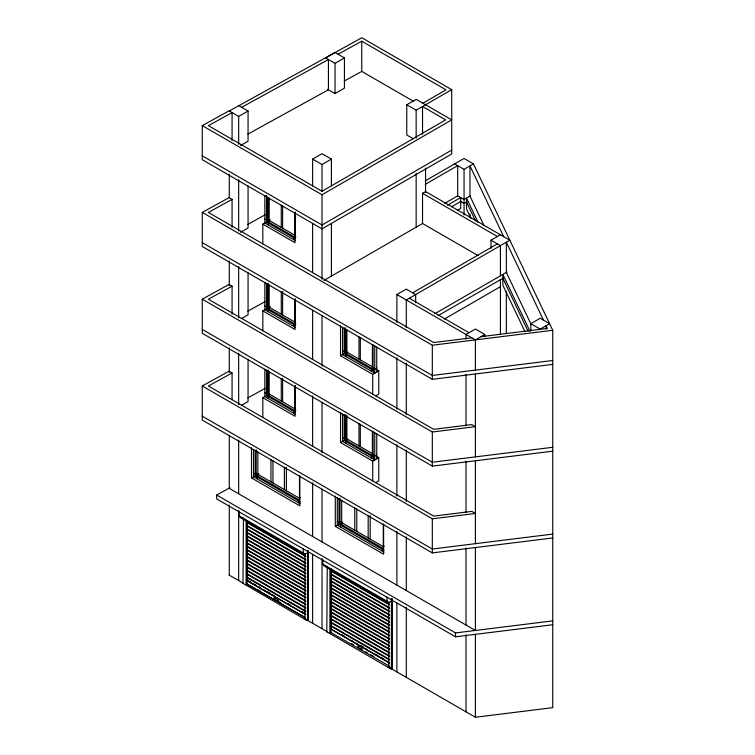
<?xml version="1.0" encoding="UTF-8"?>
<svg xmlns="http://www.w3.org/2000/svg" width="755" height="755" viewBox="0 0 755 755"><rect width="100%" height="100%" fill="white"/><g stroke="black" fill="none" stroke-linecap="round" stroke-linejoin="round"><path stroke-width="1.13" d="M389.353 666.297L388.315 667.486L388.759 666.976L391.43 668.524L388.315 667.231M229.275 110.985L361.824 37.75L451.726 89.656L451.726 153.963L322.017 228.85L202.255 159.711L202.255 125.613L229.048 110.862L238.665 116.412L248.065 110.985L248.065 141.213L240.543 145.545M344.431 57.927L335.031 52.501L325.641 57.927L335.031 63.354L344.431 57.927L344.431 88.146L335.031 93.573L327.519 89.232M312.627 185.843L312.627 159.116L322.017 153.69L331.417 159.116L331.417 185.843M413.344 138.778L406.766 134.985L406.766 104.766L416.156 99.339L451.726 119.875L322.017 194.752L202.255 125.613M422.866 103.209L446.016 89.845L361.758 41.195L338.051 54.247M312.627 159.116L322.017 164.533L331.417 159.116M406.766 104.766L416.156 110.183L451.726 89.656M240.543 232.332L248.065 227.991L248.065 185.956M262.825 243.884L262.825 224.122L270.205 219.856M232.068 140.496L232.068 112.608L208.371 125.651L322.017 191.27L445.686 119.875L422.536 106.502L422.536 134.399M294.695 212.825L294.695 237.098L293.695 237.683L293.695 239.618M451.726 150.094L322.017 224.981L202.255 155.832M425.282 180.86L464.061 158.465L473.451 163.892L552.745 330.284L552.745 707.652L475.405 717.25L391.826 668.996L391.826 598.894M425.254 184.362L457.681 165.638L457.681 195.856L444.516 203.463M478.179 255.643L422.536 223.508L422.536 193.289L425.556 191.553L509.814 240.194L406.284 299.971L406.284 327.868M454.661 163.892L464.061 169.318L473.451 163.892M241.487 318.582L248.065 314.778L248.065 272.744M262.825 330.671L262.825 310.909L270.205 306.643M447.536 205.209L460.701 197.602L460.701 208.446L457.662 210.201M323.895 280.454L422.734 223.395M451.584 206.738L460.701 201.472M470.639 195.743L464.061 199.537L457.483 195.743M466.883 201.783L464.061 203.406L460.305 201.245M294.695 299.612L294.695 323.886L293.695 324.471L293.695 326.405M396.885 322.442L396.885 294.544L406.284 289.127L415.675 294.544L415.675 302.689M491.024 248.338L491.024 240.194L500.423 234.777M412.655 292.808L497.403 243.874M241.487 405.369L248.065 401.566L248.065 359.531M262.825 417.458L262.825 397.696L269.195 394.016M375.745 395.865L378.765 394.119L378.765 370.875L372.725 374.357L340.514 355.765L346.894 352.085M434.701 313.787L507.001 272.045M438.136 315.675L503.236 278.085M444.27 319.11L500.423 286.692M294.695 386.4L294.695 410.673L293.695 411.258L293.695 413.193M372.394 344.469L372.394 368.742L371.384 369.327L371.384 371.262M376.754 368.166L374.744 369.327L373.064 368.355M396.885 294.544L475.405 339.882L484.804 334.456L484.804 336.787M251.49 447.715L251.49 477.934L258.871 473.678M530.812 323.687L540.202 318.261L549.602 323.687L540.202 329.114L530.812 323.687L530.812 330.662M375.745 482.653L378.765 480.907L378.765 457.662L372.725 461.145L340.514 442.553L346.894 438.872M372.394 431.256L372.394 455.529L371.384 456.114L371.384 458.049M300.471 497.696L299.471 498.281L256.181 473.291L255.181 473.866L253.501 472.904M376.754 454.954L374.744 456.114L373.064 455.142M299.471 475.943L299.471 500.216L298.461 500.791L298.461 502.736M335.295 496.101L335.295 526.32L342.676 522.064M305.681 617.835L246.838 583.86L247.253 580.378A15.676 9.051 -60 0 1 247.253 577.528L247.253 576.933A15.676 9.051 -60 0 1 247.253 574.083L247.253 573.489A15.676 9.051 -60 0 1 247.253 570.638L247.253 570.053A15.676 9.051 -60 0 1 247.253 567.194L247.253 566.609A15.676 9.051 -60 0 1 247.253 563.749L247.253 563.164A15.676 9.051 -60 0 1 247.253 560.304L247.253 559.719A15.676 9.051 -60 0 1 247.253 556.86L247.253 556.275A15.676 9.051 -60 0 1 247.253 553.415L247.253 552.83A15.676 9.051 -60 0 1 247.253 549.97L247.253 549.385A15.676 9.051 -60 0 1 247.253 546.535L247.253 545.941A15.676 9.051 -60 0 1 247.253 543.09L247.253 542.496A15.676 9.051 -60 0 1 247.253 539.646L247.253 539.051A15.676 9.051 -60 0 1 247.253 536.201L247.253 535.616A15.676 9.051 -60 0 1 247.253 532.756L247.253 532.171A15.676 9.051 -60 0 1 247.253 529.312L247.253 528.726A15.676 9.051 -60 0 1 247.253 525.867L247.253 525.282A15.676 9.051 -60 0 1 247.253 522.422L247.253 521.837A15.676 9.051 -60 0 1 247.187 520.686M242.987 583.322L307.181 620.648L308.219 620.044L308.219 551.122M242.987 583.577L243.431 517.864M246.838 583.86L247.385 583.54M239.071 511.55L239.071 515.788L240.175 517.505L304.369 554.576L308.219 552.349M274.405 597.205L278.038 599.225L277.972 601.329L274.405 599.262L274.405 597.205L277.972 599.262L277.972 601.329M274.405 599.262L280.869 602.867M384.286 546.082L383.276 546.667L339.995 521.677L338.986 522.252L337.306 521.29M383.276 524.329L383.276 548.602L382.266 549.178L382.266 551.122M304.51 618.845L307.625 620.138L304.51 619.1L305.539 617.911L246.696 583.936L245.668 584.87M331.2 631.926L330.643 632.246L331.058 628.764A15.676 9.051 -60 0 1 331.058 625.914L331.058 625.319A15.676 9.051 -60 0 1 331.058 622.469L331.058 621.875A15.676 9.051 -60 0 1 331.058 619.024L331.058 618.439A15.676 9.051 -60 0 1 331.058 615.58L331.058 614.995A15.676 9.051 -60 0 1 331.058 612.135L331.058 611.55A15.676 9.051 -60 0 1 331.058 608.69L331.058 608.105A15.676 9.051 -60 0 1 331.058 605.246L331.058 604.661A15.676 9.051 -60 0 1 331.058 601.801L331.058 601.216A15.676 9.051 -60 0 1 331.058 598.366L331.058 597.771A15.676 9.051 -60 0 1 331.058 594.921L331.058 594.327A15.676 9.051 -60 0 1 331.058 591.476L331.058 590.882A15.676 9.051 -60 0 1 331.058 588.032L331.058 587.437A15.676 9.051 -60 0 1 331.058 584.587L331.058 584.002A15.676 9.051 -60 0 1 331.058 581.142L331.058 580.557A15.676 9.051 -60 0 1 331.058 577.698L331.058 577.113A15.676 9.051 -60 0 1 331.058 574.253L331.058 573.668A15.676 9.051 -60 0 1 331.058 570.808L331.058 570.223A15.676 9.051 -60 0 1 330.992 568.836M326.802 631.708L390.996 669.034L392.024 668.43L392.024 598.555M326.802 631.963L327.245 566.25M322.876 559.936L322.876 564.174L323.98 565.891L388.174 602.962L392.024 600.735M358.219 645.591L358.285 647.611L361.853 649.668L361.853 647.611L358.219 645.591L358.219 647.648L361.853 649.668M241.685 107.304L328.434 59.541L328.434 89.76L247.885 134.116M344.242 81.059L361.758 71.414L413.532 101.312M552.745 364.382L432.322 379.321L202.255 246.498L202.255 212.4L229.048 197.65L232.068 199.386L232.068 227.283M232.068 199.386L208.371 212.438L433.7 342.534L471.809 337.806M247.8 224.358L265.364 214.684M552.745 451.169L432.322 466.109L202.255 333.276L202.255 299.188L229.048 284.437L232.068 286.173L232.068 314.071M232.068 286.173L208.371 299.225L433.7 429.321L471.809 424.593L475.405 426.669L432.322 432.011L202.255 299.188M247.8 311.135L265.364 301.471M552.745 537.956L432.322 552.896L202.255 420.063L202.255 385.975L229.048 371.224L232.068 372.961L232.068 399.697M232.068 372.961L208.371 386.013L433.7 516.109L471.809 511.38L475.405 513.457L432.322 518.798L202.255 385.975M247.8 397.923L265.364 388.259M552.745 624.744L455.52 636.805L216.685 498.913L216.685 495.035L230.058 487.673M480.973 336.673L547.432 328.425L546.129 325.688L546.129 329.18M202.255 212.4L432.322 345.224L552.745 330.284M552.745 360.503L432.322 375.452L202.255 242.619M552.745 447.29L432.322 462.239L202.255 329.406M552.745 534.078L432.322 549.027L202.255 416.194M216.685 495.035L455.52 632.926L552.745 620.865M422.536 193.289L497.403 236.513M491.024 240.194L500.423 245.62L500.423 275.839M238.665 105.568L248.065 110.985M484.804 334.456L475.405 329.029L466.014 334.456L466.014 339.108M409.304 298.225L469.034 332.71M264.835 219.082L266.515 220.054L267.525 219.469L294.695 235.164L295.818 237.098M294.695 237.098L267.525 221.413L267.525 197.13M295.375 240.59L264.835 222.961L264.835 195.573M262.825 224.122L295.035 242.714L295.035 212.495M376.754 369.714L378.765 370.875M264.835 305.869L266.515 306.841L267.525 306.256L294.695 321.951L295.818 323.886M342.534 350.726L344.204 351.698L345.214 351.113L372.394 366.807L373.508 368.742M294.695 323.886L267.525 308.2L267.525 283.918M372.394 368.742L345.214 353.057L345.214 327.604M342.534 327.217L342.534 354.605L374.744 373.197L373.064 370.29L344.204 353.633L344.204 328.18M295.375 327.377L264.835 309.748L264.835 282.361M262.825 310.909L295.035 329.501L295.035 299.282M376.754 456.501L378.765 457.662M264.835 392.657L266.515 393.629L267.525 393.044L294.695 408.738L295.818 410.673M342.534 437.513L344.204 438.485L345.214 437.9L372.394 453.595L373.508 455.529M294.695 410.673L267.525 394.978L267.525 370.705M372.394 455.529L345.214 439.835L345.214 414.391M342.534 414.004L342.534 441.392L374.744 459.984L373.064 457.077L344.204 440.42L344.204 414.967M295.375 414.165L264.835 396.535L264.835 369.148M262.825 397.696L295.035 416.288L295.035 386.069M299.471 500.216L256.181 475.225L256.181 449.772M383.276 548.602L339.995 523.611L339.995 498.158M300.141 501.764L255.181 475.801L255.181 450.357M383.946 550.15L338.986 524.197L338.986 498.744M300.141 503.698L253.501 476.773L253.501 449.385M383.946 552.084L337.306 525.159L337.306 497.772M251.49 477.934L299.801 505.831L299.801 475.612M335.295 526.32L383.615 554.217L383.615 523.998M229.048 488.23L475.405 630.463L475.405 547.554M239.071 515.788L303.265 552.858L304.369 554.576M322.876 564.174L387.07 601.244L388.174 602.962M247.045 520.525A15.676 9.051 -60 0 1 246.97 521.998L305.813 555.973M330.85 568.911A15.676 9.051 -60 0 1 330.784 570.384L389.627 604.359M246.97 521.998L246.97 522.583L305.813 556.567M330.784 570.384L330.784 570.969L389.627 604.953M246.97 522.583A15.676 9.051 -60 0 1 246.97 525.442L305.813 559.417M330.784 570.969A15.676 9.051 -60 0 1 330.784 573.828L389.627 607.803M246.97 525.442L246.97 526.027L305.813 560.002M330.784 573.828L330.784 574.413L389.627 608.388M246.97 526.027A15.676 9.051 -60 0 1 246.97 528.887L305.813 562.862M330.784 574.413A15.676 9.051 -60 0 1 330.784 577.273L389.627 611.248M246.97 528.887L246.97 529.472L305.813 563.447M330.784 577.273L330.784 577.858L389.627 611.833M330.784 577.858A15.676 9.051 -60 0 1 330.784 580.718L389.627 614.693M246.97 529.472A15.676 9.051 -60 0 1 246.97 532.322L305.813 566.307M246.97 532.322L246.97 532.917L305.813 566.892M330.784 580.718L330.784 581.303L389.627 615.278M246.97 532.917A15.676 9.051 -60 0 1 246.97 535.767L305.813 569.751M330.784 581.303A15.676 9.051 -60 0 1 330.784 584.153L389.627 618.137M246.97 535.767L246.97 536.361L305.813 570.336M330.784 584.153L330.784 584.748L389.627 618.722M246.97 536.361A15.676 9.051 -60 0 1 246.97 539.212L305.813 573.196M330.784 584.748A15.676 9.051 -60 0 1 330.784 587.598L389.627 621.582M246.97 539.212L246.97 539.806L305.813 573.781M330.784 587.598L330.784 588.192L389.627 622.167M246.97 539.806A15.676 9.051 -60 0 1 246.97 542.656L305.813 576.641M330.784 588.192A15.676 9.051 -60 0 1 330.784 591.042L389.627 625.027M246.97 542.656L246.97 543.251L305.813 577.226M330.784 591.042L330.784 591.637L389.627 625.612M246.97 543.251A15.676 9.051 -60 0 1 246.97 546.101L305.813 580.076M330.784 591.637A15.676 9.051 -60 0 1 330.784 594.487L389.627 628.471M246.97 546.101L246.97 546.686L305.813 580.67M330.784 594.487L330.784 595.072L389.627 629.057M246.97 546.686A15.676 9.051 -60 0 1 246.97 549.546L305.813 583.521M330.784 595.082A15.676 9.051 -60 0 1 330.784 597.932L389.627 631.907M246.97 549.546L246.97 550.131L305.813 584.115M330.784 597.932L330.784 598.517L389.627 632.501M246.97 550.131A15.676 9.051 -60 0 1 246.97 552.99L305.813 586.965M330.784 598.517A15.676 9.051 -60 0 1 330.784 601.376L389.627 635.351M330.784 601.376L330.784 601.962L389.627 635.946M246.97 552.99L246.97 553.575L305.813 587.56M246.97 553.575A15.676 9.051 -60 0 1 246.97 556.435L305.813 590.41M330.784 601.962A15.676 9.051 -60 0 1 330.784 604.821L389.627 638.796M246.97 556.435L246.97 557.02L305.813 591.005M330.784 604.821L330.784 605.406L389.627 639.391M246.97 557.02A15.676 9.051 -60 0 1 246.97 559.88L305.813 593.855M330.784 605.406A15.676 9.051 -60 0 1 330.784 608.266L389.627 642.241M246.97 559.88L246.97 560.465L305.813 594.44M330.784 608.266L330.784 608.851L389.627 642.826M246.97 560.465A15.676 9.051 -60 0 1 246.97 563.324L305.813 597.299M330.784 608.851A15.676 9.051 -60 0 1 330.784 611.71L389.627 645.685M246.97 563.324L246.97 563.909L305.813 597.885M330.784 611.71L330.784 612.296L389.627 646.271M246.97 563.909A15.676 9.051 -60 0 1 246.97 566.76L305.813 600.744M330.784 612.296A15.676 9.051 -60 0 1 330.784 615.155L389.627 649.13M246.97 566.76L246.97 567.354L305.813 601.329M330.784 615.146L330.784 615.74L389.627 649.715M246.97 567.354A15.676 9.051 -60 0 1 246.97 570.204L305.813 604.189M330.784 615.74A15.676 9.051 -60 0 1 330.784 618.59L389.627 652.575M246.97 570.204L246.97 570.799L305.813 604.774M330.784 618.59L330.784 619.185L389.627 653.16M246.97 570.799A15.676 9.051 -60 0 1 246.97 573.649L305.813 607.633M330.784 619.185A15.676 9.051 -60 0 1 330.784 622.035L389.627 656.019M246.97 573.649L246.97 574.244L305.813 608.219M330.784 622.035L330.784 622.63L389.627 656.605M246.97 574.244A15.676 9.051 -60 0 1 246.97 577.094L305.813 611.078M330.784 622.63A15.676 9.051 -60 0 1 330.784 625.48L389.627 659.464M246.97 577.094L246.97 577.688L305.813 611.663M330.784 625.48L330.784 626.074L389.627 660.049M248.404 580.888L251.443 582.643M253.472 583.813L256.521 585.569M258.55 586.748L260.579 587.918M267.676 592.014L270.724 593.779M287.966 603.736L289.995 604.906M302.17 611.937L304.199 613.107M341.345 634.549L344.384 636.305M360.616 645.676L363.665 647.431M375.839 654.462L377.868 655.633M380.907 657.397L382.936 658.568M248.263 580.963L251.311 582.728M253.34 583.898L256.379 585.653M258.408 586.824L260.437 587.994M263.486 589.749L265.515 590.929M267.544 592.099L270.583 593.855M272.612 595.025L274.641 596.195M287.834 603.811L289.863 604.981M302.038 612.012L305.077 613.777M341.203 634.625L344.252 636.38M351.349 640.485L353.378 641.656M356.417 643.411L358.446 644.581M360.475 645.751L363.523 647.516M365.552 648.687L367.581 649.857M374.678 653.962L377.726 655.717M380.765 657.473L382.794 658.643M305.813 614.513L246.97 580.538A15.676 9.051 -60 0 0 246.97 577.688M389.627 662.899L330.784 628.924A15.676 9.051 -60 0 0 330.784 626.074M246.838 580.614L305.681 614.598M330.643 629L389.486 662.984M258.55 589.985L260.579 591.156M351.49 643.637L353.519 644.817M365.694 651.839L367.723 653.018M370.762 654.774L373.81 656.529M389.486 666.221L330.511 632.322L329.473 633.256M229.048 575.017L243.431 583.322M327.245 631.708L307.851 620.516L307.851 550.414M503.708 236.674L469.978 165.902L469.978 196.121L484.078 225.698M543.487 320.158L506.341 242.204L506.341 272.423L530.935 324.046M478.038 222.329L466.505 198.121L466.505 208.975L471.016 218.44M530.048 331.454L502.868 274.433L502.868 285.277L525.008 331.747M466.505 202L475.537 220.941M502.868 278.302L528.028 331.105M506.341 291.449L506.341 333.512M500.423 279.718L500.423 334.607M475.405 339.882L475.405 370.101M475.405 373.98L475.405 456.888M475.405 460.767L475.405 543.676M475.405 634.342L475.405 717.25M469.978 213.976L469.978 217.478M466.014 374.395L466.014 425.773M466.014 461.182L466.014 512.56M466.014 547.97L466.014 625.036M466.014 634.757L466.014 711.823M464.061 169.318L464.061 215.09M455.52 632.926L455.52 636.805M432.322 345.224L432.322 379.321M432.322 432.011L432.322 466.109M432.322 518.798L432.322 552.896M425.556 168.054L425.556 192.572M416.156 110.183L416.156 138.08M416.156 173.452L416.156 227.189M406.284 363.24L406.284 414.646M406.284 450.027L406.284 501.433M406.284 536.814L406.284 590.552M406.284 607.247L406.284 677.339M396.885 357.842L396.885 409.219M396.885 444.629L396.885 496.007M396.885 531.388L396.885 585.125M396.885 602.99L396.885 671.912M391.43 598.658L391.43 668.779M388.759 601.81L388.759 666.976M387.07 597.007L387.07 601.244M376.754 346.998L376.754 372.036M376.754 433.785L376.754 458.823M374.744 345.809L374.744 373.197M374.744 432.596L374.744 459.984M373.064 344.846L373.064 370.29M373.064 431.634L373.064 457.077M372.725 374.357L372.725 394.119M372.725 461.145L372.725 480.907M370.186 515.599L370.186 539.108M368.176 515.608L368.176 537.947M361.758 41.195L361.758 71.414M360.314 337.494L360.314 359.833M360.314 424.282L360.314 446.62M358.974 336.721L358.974 359.059M358.974 423.508L358.974 445.846M356.766 509.021L356.766 531.36M354.756 507.86L354.756 530.199M346.894 329.746L346.894 354.019L345.884 354.605L345.884 356.539M346.894 415.354L346.894 440.807L345.884 441.392L345.884 443.327M345.771 329.105L345.771 351.434M345.771 415.882L345.771 438.221M341.666 500.301L341.666 524.583L340.665 525.159L340.665 527.094M340.514 325.547L340.514 355.765M340.514 412.334L340.514 442.553M335.031 63.354L335.031 93.573M331.417 223.546L331.417 276.122M329.916 568.987L329.916 633.001M322.017 164.533L322.017 191.27M322.017 194.752L322.017 279.208M322.017 315.76L322.017 365.996M322.017 402.547L322.017 452.783M322.017 489.334L322.017 541.901M322.017 558.596L322.017 628.688M312.627 223.546L312.627 272.612M312.627 310.333L312.627 359.399M312.627 395.95L312.627 446.186M312.627 482.738L312.627 536.484M312.627 554.34L312.627 623.271M307.625 550.272L307.625 620.393M304.954 553.424L304.954 618.59M303.265 548.611L303.265 552.858M295.375 212.023L295.375 238.646L266.515 221.989L266.515 195.366M295.375 298.81L295.375 325.433L266.515 308.776L266.515 283.323M295.375 385.597L295.375 412.221L266.515 395.563L266.515 370.11M286.381 467.203L286.381 490.722M284.371 467.222L284.371 489.561M282.625 205.851L282.625 228.189M282.625 291.458L282.625 314.977M282.625 378.246L282.625 401.764M281.275 205.077L281.275 227.415M281.275 291.864L281.275 314.203M281.275 378.651L281.275 400.99M274.471 597.167L274.471 599.225M272.961 460.635L272.961 482.974M270.951 459.474L270.951 481.813M269.195 198.103L269.195 222.376L268.195 222.961L268.195 224.896M269.195 284.89L269.195 309.163L268.195 309.748L268.195 311.683M269.195 371.677L269.195 395.95L268.195 396.535L268.195 398.47M268.082 197.461L268.082 219.79M268.082 283.068L268.082 306.577M268.082 369.856L268.082 393.364M257.861 451.915L257.861 476.197L256.851 476.773L256.851 478.708M246.111 520.601L246.111 584.615M238.665 116.412L238.665 144.309M238.665 179.699L238.665 231.087M238.665 266.487L238.665 317.874M238.665 353.274L238.665 404.661M238.665 440.042L238.665 493.779M238.665 510.474L238.665 580.567M229.275 174.282L229.275 197.631M229.275 261.06L229.275 285.588M229.275 347.847L229.275 372.375M229.275 435.805L229.275 488.353M229.275 505.076L229.275 575.14"/></g></svg>
